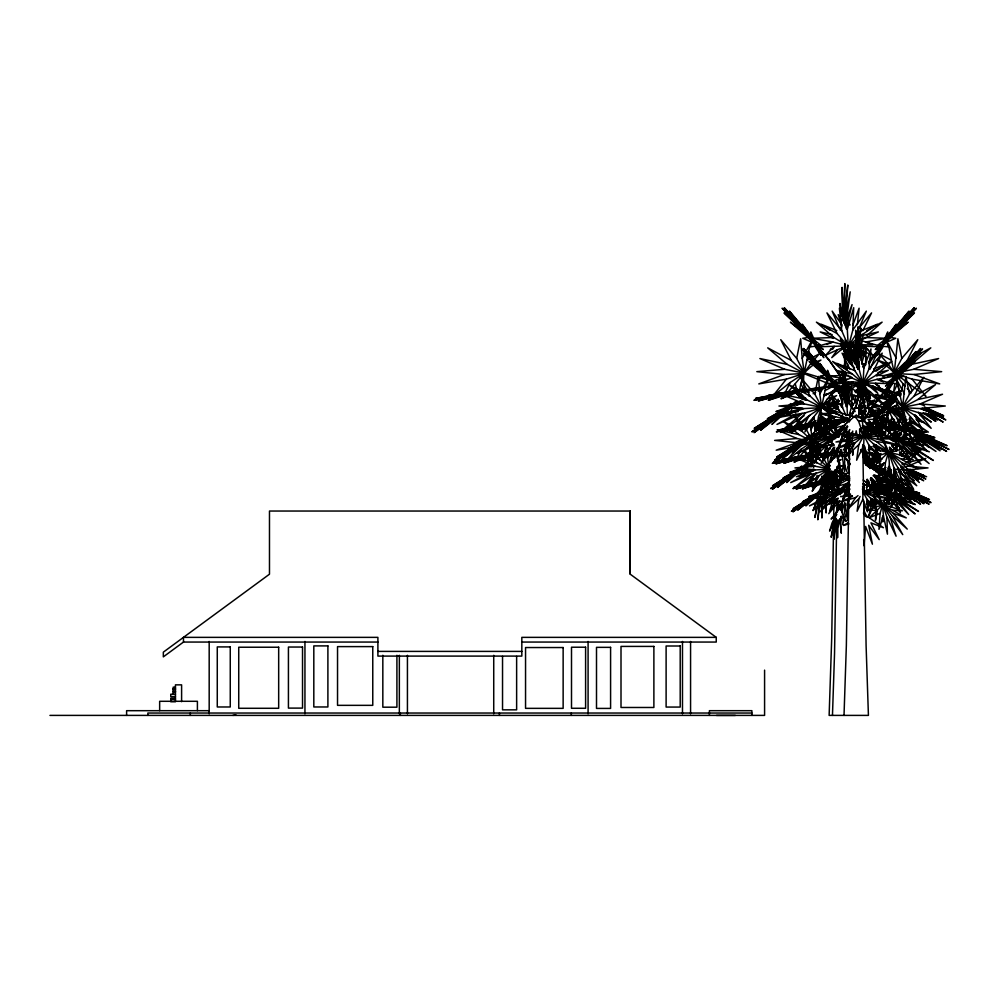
<?xml version="1.0" encoding="UTF-8"?>
<svg xmlns="http://www.w3.org/2000/svg" width="999" height="999" viewBox="0 0 999 999"><rect width="100%" height="100%" fill="white"/><g stroke="black" fill="none" stroke-linecap="round" stroke-linejoin="round"><path stroke-width="1.5" d="M630.207 574.2L630.244 511.038L269.48 511.038L269.48 574.2L163.337 652.16L163.337 656.855L183.479 642.057L377.897 642.057M863.685 503.921L864.172 514.198L883.453 527.709L870.953 522.852L879.207 539.61L868.693 525.249L872.414 544.18L865.596 526.436L864.035 545.766L863.673 539.997M845.703 368.506L844.542 346.715M858.616 398.576L857.891 383.154M844.455 323.713L844.829 283.579L843.256 313.761L843.818 323.064M844.729 402.809L844.992 371.428L844.467 380.507M857.866 369.093L858.141 326.76L856.73 353.921L857.542 367.532M833.953 502.647L831.717 637.949L829.133 715.396L868.418 715.396L866.096 645.691L863.698 500.674M834.177 488.648L834.34 479.32M835.052 435.776L835.152 429.545M835.201 426.436L835.314 420.217M835.514 407.779L835.564 404.67M835.901 384.453L835.976 379.782L846.041 379.782M836.712 521.441L834.54 653.433L832.467 715.396M836.912 509.015L837.037 501.261M837.224 490.384L837.474 474.862M837.524 471.753L837.599 467.095M849.787 436.738L846.353 645.691L844.018 715.396M850.124 416.458L850.174 413.349L853.196 413.349M858.815 417.719L859.078 408.279L863.486 382.879L873.138 371.703L882.204 353.134L868.893 369.131L863.049 382.779L863.873 368.019L871.003 348.938L868.893 369.131M844.879 367.307L844.08 347.602M858.116 400.611L857.517 382.605M819.892 437.375L820.004 434.253M835.514 470.791L835.414 473.601L836.151 469.43M840.234 519.068L840.134 521.953L841.146 516.246M868.805 444.992L869.542 460.926L863.71 445.367L864.035 435.801L868.805 444.992L881.068 458.778L873.263 443.643L864.485 435.764L862.187 420.654L862.824 416.658L855.406 417.195L858.466 420.916L862.187 420.654L858.466 420.841L863.636 435.826L858.79 444.692L845.466 457.105L854.832 443.069L863.636 435.826L846.278 432.392L853.758 435.689L863.636 435.826L836.463 448.489L854.832 443.069M866.845 499.075L867.432 511.813L862.774 499.375L863.036 491.72L866.845 499.075L876.647 510.102L870.416 497.989L863.398 491.683L862.649 486.513M867.619 404.732L869.142 394.23L870.104 403.896L867.532 407.355M865.958 465.184L867.12 458.466L867.881 466.196L871.528 467.894M828.908 380.232L804.245 372.702L791.383 360.527L767.707 347.852L787.187 364.373L804.033 373.127L784.739 369.293L756.83 371.653L784.465 374.5L803.845 373.514L803.496 382.367L804.944 392.32L800.836 383.416L803.845 373.514L834.664 386.238L836.275 382.617L833.328 381.668M809.128 442.045L812.224 441.895L811.95 448.976L812.924 455.606M816.183 462.612L816.483 455.007L818.768 443.806M848.85 419.118L850.449 415.896L821.628 406.968L810.052 396.016L788.735 384.603L806.268 399.475L821.428 407.355L804.07 403.896L778.945 406.019L803.82 408.579L821.253 407.704L820.953 415.671L822.252 424.625L818.543 416.62L821.253 407.704L849 419.155L850.449 415.896L854.919 416.858M828.758 470.517L829.607 482.779L826.635 476.373L828.808 469.243L814.859 469.942L794.967 467.894L815.059 466.196L828.945 468.968L816.82 462.662L802.784 450.761L819.842 459.89L829.095 468.656M852.609 359.141L848.663 345.716L852.834 329.995L853.708 307.704L847.314 329.433L848.226 345.816L841.745 330.657L826.947 312.887L837.025 333.504L847.739 345.929L849.587 356.568M849.2 415.459L851.423 407.08L852.122 389.248L847.002 406.618L847.502 415.359M865.471 365.447L866.133 348.476L861.613 363.836M875.936 510.514L875.486 520.367L877.309 511.076M844.979 325.399L847.801 285.027L844.342 313.374M845.179 402.809L846.478 383.204M858.054 369.118L858.665 356.83M866.657 490.871L867.244 479.195L871.827 489.76M844.205 401.411L844.317 383.529M887.487 335.939L896.328 324.225L881.518 345.716L894.879 329.433L916.395 308.216L881.518 345.816L880.469 344.792L875.199 349.538L881.518 345.716L887.487 335.939L887.724 331.93L881.518 345.716L868.368 362.025M896.54 373.876L896.752 370.279L891.17 382.692L871.49 407.604L866.046 417.719L866.145 416.108L871.603 407.467L871.553 408.279L891.158 382.879L920.816 353.134L903.133 369.131L891.17 382.779L885.476 386.126L890.221 381.855L891.17 382.692L920.678 348.476L901.96 368.544L891.17 382.692L904.495 363.336L891.17 382.692M907.766 489.248L919.729 493.219L898.401 486.925L897.327 483.241L900.336 486.014L901.735 484.465L904.195 487.512L913.024 488.661C899.637 491.121 888.848 480.332 876.61 476.873L875.549 477.06L898.126 486.95L923.863 503.708L910.164 493.356L898.276 486.938L931.043 502.647L911.9 492.332L898.401 486.925L900.336 486.014M919.967 432.704L934.902 437.674L908.241 429.807L908.366 427.947L906.905 425.199L910.663 428.671L912.412 426.735L915.496 430.544L926.523 431.98C909.789 435.052 896.303 421.566 881.006 417.245L869.38 414.61L872.327 414.273L881.155 417.32L879.682 417.482L907.904 429.845L940.071 450.786L922.951 437.849L908.091 429.832L949.05 449.463L925.111 436.563L908.241 429.807L910.663 428.671M868.493 501.273L867.969 508.641L871.116 499.113M871.016 499.7L882.517 504.957L880.107 513.399L878.97 529.32L883.428 515.834L882.517 504.957L877.122 494.468L878.558 494.53L883.029 504.957L892.357 515.821L907.254 529.095L893.381 513.399L883.029 504.957L886.837 502.634L890.259 498.951L888.498 503.858L883.029 504.957L906.28 517.894L893.381 513.399M873.526 445.517L888.386 452.347L885.376 462.912L883.965 482.804C897.502 459.84 882.679 437.112 868.019 419.368L873.75 419.368L889.035 452.347L900.686 465.934L919.317 482.517L901.985 462.899L889.035 452.347L893.793 449.438L898.076 444.842L895.866 450.974L889.035 452.347L918.093 468.519L901.985 462.899M851.872 405.07L852.06 402.397M864.684 433.291L865.097 427.684L862.761 427.535M863.486 490.609L863.885 485.227M811.151 466.683L811.775 458.266M858.853 353.783L860.826 328.059L857.716 353.571M859.864 413.311L860.464 405.532L859.39 414.273M885.376 435.464L887.462 414.086L890.621 429.782L886.588 437.412M904.844 367.744L911.325 364.373L930.806 347.852L907.117 360.527L894.255 372.702L887.999 363.923L877.559 360.077L887.012 366.246L894.255 372.702L897.876 338.761L901.822 358.379L894.255 372.702L882.766 376.099M895.953 451.236L896.515 444.218M917.994 399.475L942.544 394.23L920.191 403.896L902.834 407.355L917.994 399.475L935.526 384.603L914.21 396.016L902.634 406.968L897.002 399.063L887.611 395.604L896.115 401.161L902.634 406.968L905.893 376.423L909.452 394.081L902.634 406.968L873.813 415.896L863.386 418.144L866.583 424.587M820.454 448.951L820.816 444.717M825.936 497.34L826.136 512.962L824.4 497.002L822.339 507.092L821.915 518.031L821.603 507.717L822.664 498.314L819.38 508.691L817.819 519.792L818.668 508.566L821.228 498.076L817.232 507.355L814.859 517.445L816.832 506.605L820.341 496.303L816.233 502.934L813.124 510.601L817.981 497.452M853.171 449.625L852.709 455.232L852.022 442.744L852.734 431.068L849.187 438.998M853.408 446.815L853.758 442.607M828.446 359.141L838.785 374.163L828.446 359.141L816.982 345.716L782.105 308.216L803.621 329.433L816.982 345.816L823.313 349.538L818.044 344.792L816.982 345.716L789.422 311.126L807.604 332.292L816.982 345.716L810.788 331.93L811.026 335.939L816.982 345.716M836.038 436.588L821.003 417.37M854.769 411.825L843.406 394.767L821.128 369.131L801.697 348.938L821.066 368.019L833.091 382.779L838.785 386.126L834.04 381.855L833.091 382.692L808.278 351.548L824.65 370.604L833.091 382.692L827.509 370.279L827.721 373.876L833.091 382.692M849.812 463.886L840.109 451.373M802.809 466.758L804.595 466.883L790.509 475.374L772.377 489.198L804.719 466.858L806.168 463.836L802.809 466.758L801.635 466.009L798.775 468.981L789.884 472.365L795.004 471.291L804.595 466.883L815.946 459.752M810.651 435.689L812.674 435.826L798.601 443.069L776.61 457.105L812.674 435.826L814.435 432.392L810.651 435.689L809.34 434.84L806.131 438.174L796.128 441.983C814.859 438.149 828.77 423.014 847.09 417.794M820.329 491.62L821.94 491.733L809.252 499.375L792.944 511.813L822.052 491.72L823.351 488.986L820.329 491.62L819.267 490.946L816.707 493.618L808.703 496.665C823.563 493.668 834.59 481.63 849.088 477.472M857.392 324.675L859.103 308.216L852.784 325.187M855.194 401.623L855.818 395.641M856.131 392.644L856.443 389.66L855.394 392.482M867.219 435.452L868.606 422.227L863.935 434.715M871.565 428.683L870.653 434.49M871.915 425.749L872.264 422.814M844.63 393.781L845.928 383.191M845.579 326.698L850.211 291.858L845.491 315.284M845.616 404.445L848.538 382.392M858.353 369.33L859.277 361.813M859.864 357.255L862.999 334.203L859.04 353.783M861.588 414.985L862.199 410.452L861.35 414.66M812.125 461.65L812.562 458.566M858.79 444.692L856.618 460.214L863.71 445.367M860.127 496.466L858.828 498.826L857.105 511.251L862.774 499.375M820.017 418.494L818.581 428.409L817.944 425.649M824.625 481.655L824.025 485.814L821.802 476.148M835.339 451.498L834.527 457.105L832.617 448.826M840.034 504.557L839.422 508.766L837.137 498.826L829.62 511.251L833.191 499.375L820.092 511.813L829.844 499.075L839.56 491.72L834.103 498.276M894.804 383.791L893.556 392.32L897.676 383.416L896.39 379.17M820.054 432.704L821.752 421.029M825.861 484.74L824.812 500.462L829.432 480.469M836.5 456.543L837.574 449.163L830.806 462.437M840.683 510.501L841.857 502.41L837.312 510.764L833.853 519.842L839.56 500.811L828.733 513.686L838.173 498.114L827.459 501.635L845.853 489.685L846.59 490.384M841.695 474.425L840.159 484.14L839.722 462.412L830.906 481.793L832.991 472.315M830.331 419.568L829.595 424.125L830.918 419.83M833.491 478.271L832.829 482.38L834.19 477.959M846.415 440.934L844.442 453.259L848.014 441.645M848.938 495.829L847.352 505.681L849.799 497.714M803.696 330.657L784.053 312.887C798.201 327.148 814.347 339.797 823.788 357.642L816.995 345.929L807.916 337.512L802.734 338.274L811.388 342.02L810.551 346.853L816.995 345.929L828.408 359.603M821.128 369.131L803.446 353.134C816.183 365.971 830.706 377.347 839.21 393.419L833.091 382.879L824.924 375.299L820.266 375.986L828.046 379.358L827.297 383.703L833.091 382.879L843.368 395.179M833.641 450.037L834.04 447.727M846.877 368.331L847.639 363.973M849.45 353.521L850.761 345.929L873.001 355.344L864.347 346.303L861.325 346.228M821.29 437.013L821.777 434.24M841.982 406.68L842.756 402.36M841.92 473.039L843.78 462.662L847.027 472.052M807.392 466.458L809.04 457.43M799.05 392.994L798.538 395.729L797.726 392.794M799.562 390.259L800.836 383.416M808.778 455.444L812.224 441.895L823.064 446.228M818.543 416.62L816.483 427.697L813.548 417.132L821.253 407.704L805.544 412.774L780.731 417.045L803.82 408.579M826.635 476.373L824.987 485.239L822.639 476.785L828.808 469.243L816.233 473.289L796.39 476.71L814.859 469.942M804.245 372.702L810.339 343.381L802.209 358.279L804.245 372.702L811.5 366.246L820.941 360.077L810.501 363.923L804.245 372.702L796.678 358.379L780.743 339.697L791.383 360.527M813.848 435.539L815.983 425.262M821.628 406.968L827.11 380.582L819.779 393.981L821.628 406.968L828.146 401.161L836.65 395.604L827.259 399.063L821.628 406.968L814.809 394.081L800.474 377.272L810.052 396.016M887.761 420.704L886.637 414.785L887.886 408.404L867.257 391.608L858.765 387.175L865.146 387.774L870.441 391.908L867.257 391.608L870.329 391.82L888.611 408.466L902.996 417.495M878.72 473.626L879.47 469.805L864.172 457.255M896.915 450.836L895.778 444.842L896.902 439.098L887.849 431.019L873.238 421.328M889.46 504.433L888.423 498.951L889.322 494.355L882.08 487.887L872.027 480.994M881.031 464.36L879.607 471.615L879.844 453.621M796.678 358.379L800.636 338.761L802.209 358.279M809.864 436.151L806.505 429.782L807.08 426.923M814.809 394.081L818.368 376.423L819.779 393.981M828.421 467.357L823.651 458.341L826.21 445.629M845.554 395.304L847.876 383.766M855.281 435.227L856.205 430.794L856.992 435.277M830.169 409.852L827.184 423.401L830.132 416.383M813.198 438.386L812.549 441.233L802.272 431.506L783.316 421.353L798.9 434.577L806.992 438.786M807.454 466.558L809.427 458.154M819.442 491.346L823.238 479.545M812.237 455.407L814.734 445.204M846.116 328.634L852.06 304.62L846.503 319.18M861.026 360.552L864.659 345.691L860.214 357.342M872.227 410.826L887.886 408.404L891.87 417.157L889.16 428.109L888.323 423.663M899.787 449.787L900.486 446.978L896.902 439.098L882.117 434.278M890.571 507.23L892.182 500.661L889.322 494.355L875.336 489.71M821.852 421.928L820.766 426.086L816.195 431.081M845.903 406.543L850.811 386.775L846.353 398.414M858.765 369.405L859.527 366.471M864.085 421.853L864.809 419.118L863.124 415.896L865.783 411.176M831.343 405.557L833.303 398.401M846.141 436.051L847.339 431.705M902.634 406.968L900.087 395.741L900.786 392.794M901.597 389.86L903.233 384.003L898.476 378.171M920.191 403.896L945.304 406.019L920.441 408.579L902.996 407.704L910.701 417.132L907.766 427.697L902.996 407.704L875.261 419.155L873.813 415.896L875.411 419.118M899.587 479.607L898.014 485.239L894.205 469.243L908.153 469.942L928.046 467.894L907.954 466.196L901.011 467.582M875.087 434.852L876.335 430.457M877.172 427.522L878.009 424.587M869.23 490.959L870.753 485.601M842.607 370.554L841.795 373.401L843.356 373.701M843.843 366.271L845.479 360.564M863.873 368.019L858.129 348.476L858.915 368.544L862.661 382.692L855.406 407.604L859.078 408.279L855.419 407.467L851.523 416.108L855.631 417.02M846.328 357.642L849.837 345.716M846.84 439.523L849.762 429.582L838.074 447.54L842.344 436.763L847.789 426.585L835.201 432.667L856.293 414.947L875.723 429.832L862.449 425.424L865.109 434.765M806.643 453.783L804.957 459.415L806.068 456.668M822.452 431.406L825.898 419.88L827.297 431.63M837.624 461.101L841.108 449.425L844.642 471.615L844.742 447.952L849.787 459.315M841.895 511.963L844.692 502.622L847.514 520.367L847.602 501.436L849.4 505.619M807.442 423.613L804.957 431.868L808.179 426.561M817.107 475.374L813.124 488.573L816.92 482.292M822.714 458.728L826.735 445.367L810.351 460.926L822.564 444.992L834.689 435.801L830.718 440.584M813.236 455.581L816.882 444.043L815.646 458.666M903.745 415.859L888.611 408.466L895.941 408.316L897.164 404.657M897.552 439.16L911.238 444.118L924 445.317L897.552 439.16L912.412 446.416L933.366 460.452L897.552 439.16L904.145 439.023L905.256 435.726L897.552 439.16L881.093 424.175L878.333 423.988L881.205 424.263L876.435 420.529L873.563 420.267M889.847 494.405L900.786 498.376L911.001 499.338L889.847 494.405L901.735 500.212L918.493 511.438L889.847 494.405L895.116 494.293L896.003 491.658L889.847 494.405L877.809 483.341M806.106 441.508L812.974 435.764L826.086 429.957L812.974 435.764L810.639 438.961L808.79 444.368L806.106 441.508L792.532 453.496C804.994 438.436 822.826 429.358 839.959 420.654L838.661 420.916L846.103 417.719M809.889 464.722L804.857 466.833L802.784 469.667L801.148 474.475L798.763 471.94L786.688 482.592L794.992 473.838L810.064 463.636M809.59 454.42L810.564 451.548M812.999 444.393L813.985 441.533L811.787 445.092M844.592 486.301L839.26 491.683L832.529 487.05L822.177 491.683L818.843 498.563L816.695 496.291L805.831 505.881C815.796 493.831 830.069 486.563 843.768 479.595L842.731 479.82L849.687 476.835M849.3 505.194L842.544 524.575L845.728 503.434L843.044 506.743M844.729 427.897L836.488 455.02L826.897 465.472L824.113 469.942L830.157 465.534L825.299 474.875L822.264 485.014L825.773 476.386L830.381 468.918L826.435 480.519L824.212 492.707L826.885 481.356L831.38 470.904L828.496 482.717L827.547 495.342L829.307 482.854L832.991 471.178L831.805 481.755L832.155 493.369L832.629 481.043L834.952 469.705L836.9 487.662L836.113 476.873L836.95 466.695L843.056 472.777L840.097 467.544L836.762 455.057L840.808 441.321L847.202 425.686M870.092 359.603L881.518 345.929L890.596 337.512L895.766 338.274L887.124 342.02L887.961 346.853L883.453 346.303L877.609 355.344L881.518 345.929L914.46 312.887L894.817 330.657M899.337 375.299L903.995 375.986L896.215 379.358L896.965 383.703L892.906 383.216L887.649 391.346L891.158 382.879L915.109 361.463L901.772 371.703M814.585 428.821L815.634 425.949M852.746 399.55L854.332 395.317M833.578 439.622L835.014 435.826L843.081 428.796M838.748 494.58L839.809 491.733L846.141 486.226M829.719 465.284L827.559 470.954L830.444 458.766L834.702 447.165L821.166 463.261L826.46 453.121L832.966 443.793L819.567 448.201L842.569 433.266L847.227 438.012M820.029 492.345L823.838 484.04M828.646 402.847L830.194 398.838M848.526 485.551C843.456 496.865 837.412 510.189 846.253 521.303L841.358 516.433L840.696 524.575L841.32 533.204L839.772 518.843L837.911 527.922L837.524 537.774L837.237 528.483L838.198 520.029L835.239 529.358L833.84 539.36L834.602 529.258L836.912 519.805L833.303 528.159L831.168 537.25L832.941 527.484L836.113 518.219L829.607 531.081L832.042 522.976L835.926 515.509L831.093 519.03L840.996 507.092L843.855 496.103L849.749 479.87M846.415 423.576L848.101 419.268M897.676 394.992L898.476 392.957L899.512 395.529M905.344 427.947L906.43 425.199L907.816 428.671L912.574 426.735L912.587 429.27M869.967 402.884L870.991 401.923L877.122 405.806M880.768 434.14L881.692 433.266L904.694 448.201L891.295 443.793L896.178 450.786M903.645 412.949L897.452 404.707L888.473 409.915L894.093 398.114L872.239 386.888M885.926 467.544L879.932 471.004L883.953 462.749M897.427 440.459L902.484 429.845L885.539 428.646L897.239 431.63L902.484 429.845L926.997 450.786L914.834 437.849L935.963 451.398L915.234 436.213M889.747 495.442L893.793 486.95L875.299 477.622M831.305 413.586L832.479 410.776M857.404 332.292L877.347 324.225L860.314 335.939L848.663 345.716L859.565 344.792L868.256 349.538L858.029 346.815L848.663 345.716L857.404 332.292L866.345 311.126L852.834 329.995M870.042 369.243L877.509 351.548L868.818 363.686M857.467 403.271L851.972 413.686M869.13 435.402L873.813 424.325L866.732 434.203M810.089 455.344L813.423 447.614M875.748 456.668L877.372 452.934M878.446 450.437L879.52 447.952M872.402 508.416L875.411 501.436L875.761 507.492M819.068 379.608L820.054 377.372M834.964 413.186L835.851 411.176M837.387 450.961L836.887 452.072L837.699 450.137M834.29 471.428L839.772 473.626L840.484 472.015L846.328 473.913M838.71 380.107L841.807 373.264L844.505 373.863M871.752 426.223L872.789 423.963M840.159 330.045L841.857 326.336L838.198 314.635L841.895 320.804M853.433 369.705L854.457 367.47M841.433 406.793L842.644 404.145L839.709 394.78L842.681 399.725M905.706 416.62L902.01 424.625L903.308 415.671L902.996 407.704L918.718 412.774L943.531 417.045L920.441 408.579M896.365 476.373L893.406 482.779L894.205 469.243L896.84 472.477M875.112 457.992L871.253 465.909L876.373 444.942L873.975 446.078M871.802 509.652L868.805 515.796L872.901 499.038L870.504 500.162M862.824 330.756L871.565 312.887L858.74 328.296M859.689 407.13L863.723 398.888M873.613 433.691L875.586 429.632M838.91 508.716L842.307 501.81M833.753 408.204L838.211 399.175L838.273 403.546M783.603 395.766L782.279 398.426L786.288 393.981M784.914 393.107L790.184 382.492L803.845 373.514L788.286 391.77M821.253 407.704L808.965 415.784L801.86 430.119L813.548 417.132M799.138 457.205L812.224 441.895L801.31 449.075L794.979 461.813L797.065 459.503M834.502 386.201L836.275 382.617M828.808 469.243L818.98 475.699L813.286 487.175L822.639 476.785M907.117 360.527L917.769 339.697L901.822 358.379M914.21 396.016L923.788 377.272L909.452 394.081M903.171 459.89L908.041 450.349M816.183 483.553L812.15 491.271L817.944 483.603M849.937 485.414L845.941 493.019L849.425 488.711M835.526 515.159L834.165 517.732L836.825 514.448M824.475 403.983L828.471 403.409L831.305 398.264M849.312 485.701L842.257 501.111L849.949 489.073M887.124 342.02L881.518 345.929L874.712 357.642L880.181 349.687M896.215 379.358L891.158 382.879L885.052 393.419L889.959 386.263M876.46 417.607L870.916 425.936M849.15 422.077L850.449 419.667L847.514 419.168M815.646 431.181L821.265 420.866M811.737 435.464L810.926 429.695L813.086 425.724M814.535 423.077L815.983 420.429M828.895 467.17L827.634 458.266L833.491 447.54L831.143 459.665L834.914 457.704M837.487 437.3L844.455 426.598M841.62 493.206L847.164 484.665M809.777 423.901L813.798 417.27M823.051 458.928L824.612 456.331M826.972 452.447L831.668 444.692M877.559 414.435L879.145 411.825L879.332 408.628L874.375 419.655L873.526 418.918M816.008 495.229L825.773 483.941M894.467 419.755L890.609 425.799L899.013 428.771M889.035 452.347L899.35 454.757L903.508 448.226L895.866 450.974M877.721 482.804L881.642 483.716L884.602 479.07M883.029 504.957L891.283 506.893L894.605 501.66L888.498 503.858M872.027 426.148L873.588 423.738M907.904 429.845L903.071 435.664L909.977 433.816L911.6 440.459L914.797 435.776L907.904 429.845L893.618 426.673L902.634 429.558L907.904 429.845L909.977 433.816M898.126 486.95L894.255 491.608L899.787 490.134L901.086 495.442L903.633 491.695L898.126 486.95L886.687 484.415L893.905 486.725L898.126 486.95L899.787 490.134M833.141 424.812L830.731 428.409L834.153 425.224M858.016 495.604L855.668 497.539L848.176 508.766L858.828 498.826M886.225 402.46L881.88 408.916L896.428 391.983L877.859 415.084M868.93 429.195L872.427 424.1M809.615 423.988L814.435 417.07M877.709 414.885L881.043 410.102M814.822 431.256L824.6 426.173L812.549 441.233L811.213 438.686M869.879 468.543L876.485 458.891L869.829 468.019M830.306 405.107L833.778 400.249M851.423 407.08L859.527 395.754M833.903 337.512L812.199 338.274L832.904 342.02L847.739 345.929L837.499 349.687L831.767 357.642L839.784 350.861L847.739 345.929L833.903 337.512L816.395 322.14L837.025 333.504M860.763 382.879L851.548 386.263L846.39 393.419L853.608 387.312L860.763 382.879L865.184 408.279L865.434 417.719L872.739 416.108L868.83 407.467L865.184 408.279L868.843 407.604L861.6 382.692L864.41 382.455M836.101 427.072L834.565 429.195L836.712 427.385L845.241 425.424M837.624 424.95L839.16 422.827L847.352 419.817L845.441 417.607M807.092 389.847L802.771 390.597L801.76 391.995L809.452 391.995M814.31 425.075L820.291 423.077L836.45 421.653C824.2 422.839 811.051 422.827 800.686 430.432L814.31 425.075L819.455 427.435L819.38 424.338L820.291 423.077L848.988 419.33L833.341 420.604L777.746 430.157L803.471 425.075L819.867 423.077L818.955 422.527L819.617 421.653L816.445 422.814L819.867 423.077L798.875 425.599L819.867 423.077M824.625 483.766L827.359 485.027L828.034 481.543L849.55 478.671M881.792 408.316L885.339 403.633M890.846 439.772L895.404 433.753L891.495 439.56L897.539 432.53M881.518 345.716L909.078 311.126L890.896 332.292M810.189 455.069L810.776 454.295L792.332 457.792L809.54 455.694L803.396 455.969M798.963 423.214L791.732 432.654L809.927 415.359M815.783 473.226L813.386 475.037L802.534 489.198L813.735 478.558M803.845 373.514L786.375 379.145L772.552 396.403L790.184 382.492M805.544 412.774L793.094 428.296L808.965 415.784M816.233 473.289L806.28 485.714L818.98 475.699M878.258 414.96L894.392 396.191M901.96 368.544L915.971 351.548L899.612 370.604M897.102 433.379L893.368 437.912L897.364 433.628M899.912 429.982L904.582 424.325L899.55 430.182M859.502 401.685L862.462 398.126M869.817 434.89L877.572 425.586M869.804 425.287L871.628 423.101M890.621 429.782L903.371 414.835L894.854 431.506L888.685 437.337M901.273 456.106L907.005 449.375M865.196 430.394L867.032 428.246M869.792 425.025L871.628 422.877M879.232 455.669L881.068 453.521M810.501 363.923L819.305 353.871L807.08 360.227M827.259 399.063L835.176 390.022L824.163 395.741M837.224 458.191L839.947 455.094M878.233 415.322L902.272 389.66L885.064 406.618M894.879 329.433L914.31 307.704L893.506 329.995M896.465 393.881L899.575 390.397L896.44 393.706M897.352 434.14L894.355 437.5L897.676 434.228M902.347 428.559L907.354 422.977M908.316 441.521L911.313 438.174L904.145 439.023M898.463 496.291L900.848 493.618L895.116 494.293M883.965 407.08L894.367 395.929M884.427 419.892L887.287 416.82M900.361 430.419L907.354 422.927M877.646 477.972L879.557 475.924M812.924 423.588L814.884 421.516M818.98 482.505L823.139 478.071M885.376 462.912L871.965 468.206L888.386 452.347L875.886 449.812M866.358 487.462L868.206 485.502M880.107 513.399L869.367 517.644L882.517 504.957L867.831 501.673L876.086 506.905L882.517 504.957M789.697 408.191L782.292 413.449L771.915 424.4L790.271 408.341M878.558 415.409L896.49 397.515M847.739 345.929L834.165 346.303L825.499 355.344L837.499 349.687M853.134 383.092L848.551 383.216L840.758 391.346L851.548 386.263M820.366 413.648L836.288 413.087L847.352 419.817L836.488 420.129L829.557 427.347L839.16 422.827M847.527 452.909L844.405 456.156L848.101 454.408M790.309 406.593L782.317 410.264L775.911 411.6L787.025 407.38L790.596 403.658L794.305 404.757L800.748 400.699M903.133 369.131L922.564 348.938L903.196 368.019M899.487 433.004L894.305 438.386L899.749 433.466M903.633 428.696L909.852 422.227L903.208 428.771M877.959 437.038L879.832 435.102M802.072 443.943L834.327 435.764L827.284 434.215L825.911 429.957L829.732 433.391L834.327 435.764L818.918 441.508L797.065 453.496L819.804 443.643L834.327 435.764L842.307 427.684M826.473 404.22L832.666 398.002M842.819 434.14L847.065 429.87M869.167 407.992L872.065 408.579L874.662 406.019L870.104 403.896M898.601 395.454L900.723 393.381L898.476 395.417M894.305 439.373L900.836 433.017M906.28 427.709L908.453 425.586L905.194 428.546M875.923 420.129L874.362 419.817L876.448 417.894M885.002 407.604L896.228 397.452M839.46 385.239L830.693 392.782M866.932 335.464L882.117 322.14L866.645 330.669M890.596 337.512L908.116 322.14L893.293 333.504M821.078 417.27L822.739 419.655L825.374 418.943L820.916 415.347L822.739 419.655L827.809 422.714L823.588 418.918M875.948 375.299L895.479 375.986L876.847 379.358L863.486 382.879L872.714 386.263L877.871 393.419L870.653 387.312L863.486 382.879L875.948 375.299L891.707 361.463L873.138 371.703M863.173 411.039L865.509 408.991M870.179 404.882L874.849 400.786L869.767 403.584M881.63 413.087L895.653 400.786L883.79 409.89M882.879 434.265L885.164 432.242L882.467 433.741M895.853 439.285L901.597 434.265M792.057 404.607L796.253 400.936L794.305 404.757L787.025 407.38M865.284 449.288L863.273 451.036L865.646 449.95M862.636 366.958L865.733 364.323L861.662 363.723M833.054 457.867L837.262 454.295M891.47 438.074L900.436 432.692M906.006 427.972L913.798 421.353L898.913 429.333M789.597 407.879L778.658 414.947L760.551 430.257L782.292 413.449M796.815 444.692L774.487 460.214L812.811 435.801L798.601 444.992L782.304 458.778L801.872 443.643M792.082 475.037L777.597 487.287L794.992 473.838M810.676 499.075L797.639 510.102L813.298 497.989M819.804 443.643L801.872 458.778L822.564 444.992M827.647 497.989L809.452 505.881L826.935 496.291L839.26 491.683L830.194 492.182L827.484 488.424L839.26 491.683L827.647 497.989L813.298 510.102L829.844 499.075M798.763 471.94L804.857 466.833L812.674 464.11M816.695 496.291L822.177 491.683L831.38 488.424L823.576 492.182L822.177 491.683M883.803 340.334L878.233 344.83L880.469 344.792M893.231 377.847L888.211 381.88L890.221 381.855M873.076 475.711L894.217 486.925L896.952 483.241L898.051 486.014L901.86 484.465M801.31 449.075L787.2 460.202L798.263 446.391L776.198 450.199L796.727 442.669L799.824 442.52M895.591 438.611L901.51 434.066M789.372 407.767L776.685 415.359L754.033 432.654L778.658 414.947M796.815 445.367L776.435 460.926L798.601 444.992M825.411 395.442L827.796 393.631M849.5 481.118L839.959 489.21L850.037 484.353M864.535 401.398L862.412 402.972L865.171 402.347M876.348 441.508L896.078 444.368L864.485 435.764L873.975 434.215L879.694 429.957L864.485 435.764L876.348 441.508L891.17 453.496L873.263 443.643M872.876 496.291L888.673 498.563L863.398 491.683L870.978 490.447L875.561 487.05L863.398 491.683L872.876 496.291L884.739 505.881L870.416 497.989M829.37 395.841L839.909 388.112L836.45 387.899L839.822 388.199L848.226 384.066L844.43 383.728M838.673 455.332L846.39 450.986M810.726 477.884L812.949 476.298M874.362 419.817L878.858 416.695L879.52 420.554L877.122 420.267M790.234 407.03L776.685 414.61L751.872 431.868L776.685 415.359M798.775 468.981L804.595 466.883L790.509 474.762L770.654 488.573L790.509 475.374M816.707 493.618L821.94 491.733L809.252 498.826L791.395 511.251L809.252 499.375M875.911 371.241L879.744 368.606M882.304 366.858L887.412 363.336L873.613 368.931M859.889 410.127L866.083 405.869M804.008 415.809L782.304 430.257L802.222 413.449L776.96 424.4L795.841 414.036M813.386 475.037L795.004 487.287L810.938 473.838L790.721 482.592L804.969 474.787M875.399 416.458L881.118 412.699M837.724 461.788L841.121 459.565L837.362 460.951M895.878 405.469L888.611 408.466L903.808 413.973M789.085 407.442L778.671 412.812L754.22 428.409L776.685 414.61M804.595 466.883L792.095 473.326L772.539 485.814L790.509 474.762M821.94 491.733L810.689 497.539L793.081 508.766L809.252 498.826M887.886 408.404L882.254 411.95L873.65 411.888M893.094 441.496L896.902 439.098L888.523 437.55L882.017 434.515M876.086 471.928L879.47 469.805L882.017 475.399M886.275 496.278L889.322 494.355L882.616 493.119L878.983 491.421M855.431 391.521L861.563 387.724M843.531 422.19L846.078 420.616M867.844 423.813L870.366 422.252M866.245 482.017L868.606 480.569M802.397 402.035L794.63 404.695L800.736 400.949M805.619 397.952L803.171 399.45L796.403 393.381L802.746 399.575M812.674 462.038L815.271 460.439M880.469 422.315L883.104 420.691M860.826 339.81L863.348 338.274M897.452 404.707L894.093 398.114L888.261 400.099L880.681 404.583L892.282 402.522M897.239 431.63L890.421 435.664L900.861 433.816M849.512 472.09L839.547 477.959L848.163 475.524M876.123 465.309L873.7 466.745L882.991 465.097M837.761 498.876L828.483 504.345L840.259 501.123M907.404 494.093L920.566 504.195L903.67 493.356L913.398 503.708L893.793 486.95L884.14 491.608L892.494 490.134M848.326 522.577L843.431 525.449L848.95 523.888M900.124 438.898L905.506 435.776L910.763 442.769M892.332 493.943L896.203 491.695L903.221 501.023L900.136 492.844M782.317 410.264L767.319 418.843L778.671 412.812M801.885 440.784L788.386 448.489L798.601 443.069M795.004 471.291L783.016 478.146L792.095 473.326M813.311 495.704L802.509 501.873L810.689 497.539M796.465 391.158L778.97 393.394L792.794 391.108L795.241 389.735M811.313 423.539L813.523 422.302M815.946 482.742L810.901 483.553L822.614 480.919M870.828 402.397L874.849 400.162L869.317 401.411M864.485 435.764L876.735 436.388L885.164 431.68L873.975 434.215M863.398 491.683L873.188 492.182L879.932 488.424L870.978 490.447M797.352 391.87L790.571 393.456L780.981 398.763L796.116 392.819L801.835 395.442M809.977 455.881L801.61 457.842L793.943 462.087L811.375 455.556L817.007 454.582M824.45 482.742L828.034 481.543L840.958 480.407C831.168 481.343 820.641 481.343 812.349 487.425L823.251 483.141M841.757 381.518L825.274 390.497M860.888 408.491L864.697 406.381M849.038 418.406L827.896 429.832L836.725 427.397M834.952 452.485L837.487 451.086M877.06 436.713L879.769 435.227M849.587 478.596L834.115 486.95L847.989 483.416M807.554 473.364L814.26 470.404M833.965 347.502L830.244 349.538L833.166 348.763M854.794 370.604L836.837 363.336L852.172 373.876L862.661 382.692L852.846 381.855L845.017 386.126L854.232 383.666L862.661 382.692L854.794 370.604L846.752 351.548L858.915 368.544M833.353 422.714L835.676 421.441M908.416 457.08L920.229 450.761L906.193 462.662L925.836 458.466L907.954 466.196M819.292 390.209L823.838 388.024M900.961 369.767L894.48 373.127L898.925 372.24M817.269 459.065L825.186 454.932M826.498 456.968L831.23 454.508M902.147 464.76L904.844 463.361M813.111 393.756L815.671 392.457M818.231 391.158L823.338 388.549M822.04 456.868L837.724 449.85M809.065 465.459L811.55 464.198L813.76 467.382M814.035 462.937L816.52 461.675L813.873 462.899M825.961 490.447L832.679 487.05L833.628 490.447M848.663 345.716L878.346 331.93L860.314 335.939M876.66 375.949L888.311 370.279L877.984 372.565M860.776 413.998L866.308 411.313M796.578 405.382L803.346 402.122M812.974 435.764L814.722 436.388L824.462 431.68L817.706 434.215M807.654 466.795L812.612 464.398M852.497 496.316L840.971 501.873L855.668 497.539M901.897 371.653L913.76 369.293L938.598 358.541L911.325 364.373M904.432 436.663L907.267 435.439M917.207 431.143L920.042 429.907L914.222 431.156M824.562 387.612L835.713 383.454L824.625 387.899M827.834 453.558L834.14 450.874M827.809 402.122L830.619 405.032M868.094 384.428L863.835 386.238L863.223 384.852M874.812 477.21L891.458 470.342M794.63 404.695L800.911 402.06M859.078 407.305L864.385 405.144M875.986 436.076L878.858 434.915M879.445 379.608L884.977 377.397M887.749 376.286L894.667 373.514L897.651 373.663M864.098 427.897L866.795 426.86M888.386 452.347L869.405 458.978L882.142 458.978M876.086 506.905L867.332 510.264L877.522 510.252M826.935 344.33L832.179 342.332M862.661 382.692L851.485 377.847L840.858 381.88L852.846 381.855M829.657 418.943L835.052 416.883M847.327 447.502L850.161 446.428M817.557 434.215L820.341 433.191M823.126 432.155L825.911 431.131L812.549 441.233L812.15 438.349M784.465 374.5L758.803 383.903L786.375 379.145M817.257 387.862L782.467 393.456L753.92 400.337L783.154 393.806L802.547 390.597L786.001 393.806L768.318 400.299L790.571 393.456M802.022 425.649L776.335 431.843L820.092 423.077L805.206 425.961L789.285 431.805L809.315 425.649M809.727 455.844L797.964 458.129L783.815 463.311L801.61 457.842M849.387 478.571L813.423 483.603L792.869 488.548L827.871 481.543L815.958 483.853L803.233 488.523L819.255 483.603M806.131 438.174L812.674 435.826M890.983 420.067L893.818 419.056M878.546 480.357L883.978 478.396M823.338 404.695L828.945 404.607L839.435 400.936L828.471 403.409M845.204 435.214L847.901 434.278M800.112 391.483L816.395 389.435M878.146 473.439L885.376 471.178M801.048 445.492L812.224 441.895M888.223 470.342L891.071 469.493M783.154 393.806L758.353 400.924L786.001 393.806M802.634 425.961L780.319 432.367L805.206 425.961M809.789 455.794L795.679 458.129L775.848 463.811L797.964 458.129M813.91 483.853L796.066 488.973L815.958 483.853M864.472 456.468L872.939 462.712L880.044 469.855L883.815 468.768M832.904 342.02L815.559 346.853L834.165 346.303M821.715 405.507L828.196 407.38L841.495 403.658L828.945 404.607M847.352 419.817L835.476 416.695L821.603 420.554L836.488 420.129M837.037 467.495L842.357 466.009L838.049 466.333M813.96 469.043L793.843 474.475L810.152 471.94M839.26 491.683L812.262 498.563L826.935 496.291M869.267 447.614L871.94 446.915M799.325 456.668L783.616 459.465L809.54 455.731L795.129 457.842L772.302 463.349L795.679 458.129M863.636 435.826L835.963 441.983L852.472 440.784M907.117 431.493L903.009 429.807L907.816 428.671M850.611 494.293L840.571 496.665L852.309 495.804M898.151 488.548L894.217 486.925L898.051 486.014M800.062 391.233L808.391 390.372M879.12 416.546L886.637 414.785M891.72 445.804L895.778 444.842M882.854 500.262L888.423 498.951M823.725 394.78L829.133 393.519M843.431 434.602L847.651 433.653M866.195 463.848L869.043 463.199M858.853 411.501L866.058 409.902M898.213 434.577L901.123 433.953M835.426 450.324L837.15 449.962M882.192 422.515L885.214 421.903M895.966 439.348L900.174 438.511M799.375 390.884L802.297 390.597L798.488 390.309L802.022 389.023L801.285 389.985L802.297 390.597L784.078 392.819L755.494 398.464L782.467 393.456M796.428 457.33L773.551 461.85L795.129 457.842M817.194 482.542L827.696 481.543L824.962 481.331L827.497 480.407L826.972 481.106L827.696 481.543L793.993 487.2L813.423 483.603M818.793 420.417L822.751 419.817L831.88 430.756M862.899 395.179L865.159 394.767M810.988 455.556L816.982 454.458M819.967 453.908L824.063 453.346L819.829 454.083M873.688 414.51L878.208 413.698L872.414 413.486M876.26 446.029L873.276 446.565L876.061 447.34M787.712 391.995L768.081 395.492L784.078 392.819M806.742 424.338L789.073 427.485L803.471 425.075M815.783 482.792L803.059 485.064L814.585 483.141M232.854 715.396L235.926 714.847M878.908 388.361L885.614 390.472L893.73 394.617M894.043 423.114L894.854 422.964M887.037 481.568L887.686 481.456M809.977 389.348L817.194 388.087M808.491 395.841L809.277 395.716M825.436 427.797L826.148 427.684M795.541 406.993L788.236 408.141L802.484 408.241L780.856 414.248L798.326 411.526M810.077 438.424L834.327 435.764M806.755 468.494L799.749 469.592L811.138 469.667M823.176 493.294L830.194 492.182M802.097 444.118L818.918 441.508M839.222 435.214L835.014 435.826L835.626 438.723M843.855 491.158L839.809 491.733L840.434 494.642M895.941 408.316L899.912 407.842M811.163 390.147L816.62 389.51M812.037 456.668L817.956 456.668L811.375 455.556L824.275 454.47M875.549 477.06L876.722 476.935M863.698 383.466L868.156 384.228M880.606 390.634L882.092 390.472L894.679 398.077M901.135 429.095L877.796 417.482L879.982 417.245L901.76 429.046M890.346 423.114L891.682 422.964M865.271 451.835L874.837 455.457L869.63 452.922M875.112 476.948L875.786 476.873M884.078 481.568L885.151 481.456M810.888 390.646L815.196 390.197M820.291 423.077L823.713 423.539L835.364 422.302L826.623 422.814M814.422 455.969L824.774 454.87L816.995 455.332M828.034 481.543L840.097 480.919L833.091 481.331M900.623 373.813L914.048 374.5L941.67 371.653L913.76 369.293M912.187 441.458L922.502 440.397L912.075 439.523M819.005 454.945L824.387 454.42M818.78 387.712L823.326 387.3M826.36 387.025L834.652 386.438L818.631 387.837M829.033 452.809L833.591 452.397M828.333 452.972L841.32 452.26M805.369 440.184L796.952 438.511L774.625 440.397L796.727 442.669M890.796 439.597L896.902 439.098M874.05 470.242L879.47 469.805L866.732 465.659M884.752 494.73L889.322 494.355M811.375 455.556L817.669 455.069M877.796 417.482L880.119 417.32L873.064 414.273L868.431 414.61L875.124 416.658M920.916 432.392L926.797 431.98L914.01 430.681M907.754 489.048L913.236 488.661L903.296 487.649M811.188 390.234L819.517 389.735M792.794 391.108L802.297 390.597M820.853 481.905L827.696 481.543M861.038 427.797L863.323 427.684M802.921 442.357L806.031 442.207M830.281 375.924L848.313 375.299M848.551 383.216L831.805 383.703L847.414 379.358L830.206 376.236M843.193 449.862L846.178 449.787M883.815 472.215L880.044 469.855L885.901 469.73M839.435 435.751L835.014 435.826L839.098 437M844.055 491.67L839.809 491.733L842.432 492.495M799.013 408.141L792.045 408.241L789.997 414.248L787.012 411.076M833.341 420.604L834.565 420.591M810.639 438.961L816.92 438.873L814.722 436.388M802.784 469.667L808.366 469.592M838.473 479.57L839.46 479.557M820.316 494.243L825.336 494.18L823.576 492.182M877.572 438.961L893.643 438.873L876.735 436.388M873.863 494.243L886.712 494.18L873.188 492.182M847.227 448.576L849.974 448.576M834.502 386.463L832.429 386.463L844.492 386.476M859.24 413.349L862.262 413.349L862.362 419.58M846.99 419.355L848.863 419.355M819.38 424.338L827.696 424.338L823.713 423.539M867.244 430.482L871.49 430.482M835.102 452.247L836.762 452.247M827.309 482.542L833.953 482.542L830.781 481.905M871.278 484.665L873.576 484.665L877.934 493.294M521.828 642.057L716.246 642.057L716.246 637.362L521.828 637.362L521.828 656.093L377.897 656.093L377.897 637.362L183.479 637.362L183.479 642.057M377.897 651.398L521.828 651.398M175.449 687.175L173.189 687.175L173.189 688.723L175.449 688.723M175.449 688.948L173.102 688.948L173.102 691.733L175.449 691.733M173.102 689.385L175.449 689.385M173.102 691.296L175.449 691.296M175.449 691.92L173.102 691.92L173.102 694.268M175.449 694.268L170.754 694.205L170.754 696.565L175.449 696.565M175.449 698.189L170.754 698.189L170.754 701.723L175.449 701.723L175.449 684.852L181.606 684.852L181.606 701.648M170.754 699.375L175.449 699.375M208.841 710.689L126.611 710.689L126.611 715.396M751.872 713.036L147.852 713.036L147.852 715.396M49.95 715.396L764.585 715.396L764.585 670.129M716.483 715.421L735.351 715.421M859.565 344.792L872.889 344.83L861.076 340.334M810.064 438.886L820.042 438.961M819.043 494.18L827.834 494.243M818.044 344.792L820.279 344.83L814.697 340.334M834.04 381.855L836.051 381.88L831.031 377.847M863.486 382.879L892.457 383.703L876.847 379.358M868.181 449.538L872.364 449.65L878.608 456.156L869.967 452.085L874.1 457.817L868.331 452.934M864.347 346.303L881.405 346.803M864.597 337.512L886.313 338.274L865.609 342.02L881.505 346.441M862.287 413.136L865.184 413.236M886.026 397.802L894.093 398.114L875.336 394.593L886.026 397.802L875.261 396.79L888.261 400.099M879.769 463.149L869.367 460.502L880.556 461.426M889.597 488.374L880.231 486.001L893.793 486.95L896.203 491.695M881.655 439.235L883.453 439.31M871.24 484.552L873.576 484.665L870.803 478.571M859.427 405.082L863.973 405.307M840.022 453.496L841.083 453.558M901.51 458.966L913.211 459.665L899.35 454.757M881.106 486.151L883.566 487.45L888.024 487.724M893.006 510.252L902.372 510.814L891.283 506.893M877.834 399.425L879.732 399.55M887.849 431.019L889.56 431.131M871.428 462.612L872.939 462.712M874.462 482.267L875.836 482.355M882.08 487.887L883.441 487.987M853.758 435.689L841.782 434.84L852.097 438.174M849.337 491.233L845.229 490.946L849.35 492.282M903.009 429.807L905.756 430.02M894.217 486.925L898.813 487.275M903.146 438.761L906.118 439.011M821.203 406.593L825.336 410.264L834.352 411.064M833.94 471.69L841.458 472.365L837.274 470.916M870.653 479.283L872.951 479.508L874.849 480.994M908.241 429.807L915.496 430.544M898.401 486.925L904.195 487.512M861.6 382.692L864.41 383.017M902.634 429.558L895.166 428.646L905.693 431.63M880.581 460.839L877.921 460.502L880.594 461.263M893.905 486.725L887.936 486.001L896.365 488.374M802.771 390.597L806.58 391.108M847.214 324.425L850.236 324.875M900.973 429.62L885.601 426.673L895.216 429.558M880.406 460.951L869.43 458.753L877.971 461.326M893.793 486.95L880.281 484.415L887.974 486.725M833.016 386.251L833.666 386.363M899.038 374.925L912.124 379.145L939.697 383.903L914.048 374.5M913.561 448.926L920.916 450.199L912.711 447.19M903.983 472.39L926.622 476.71L908.153 469.942M820.416 413.961L835.476 416.695M859.103 394.767L861.363 395.179M874.1 405.631L883.89 407.667M925.037 435.964L934.227 437.674L923.888 434.777M879.47 469.805L872.015 468.419L867.969 466.533M913.061 492.082L919.18 493.219L909.252 490.434M895.991 397.34L884.24 394.593L894.255 397.802L885.951 396.79L894.729 399.263M881.518 345.929L883.453 346.303M891.158 382.879L892.906 383.216M809.577 441.021L812.387 441.583L809.689 440.184M787.187 364.373L759.902 358.541L784.739 369.293M806.268 399.475L781.717 394.23L804.07 403.896M798.9 434.577L777.085 429.907L796.952 438.511M816.82 462.662L797.177 458.466L815.059 466.196M888.611 408.466L903.483 411.788M884.015 471.79L880.044 469.855L889.622 471.953M832.179 334.603L820.167 331.93L833.441 338.399M852.172 373.876L835.951 370.279L851.485 377.847M847.776 440.896L850.661 441.546M882.017 423.801L886.313 424.8M859.14 406.468L862.05 407.18M880.868 459.827L876.548 458.753L880.556 460.039M876.61 385.427L879.232 386.126L875.324 383.991M872.964 449.038L870.042 448.251L880.344 454.77M920.916 404.445L923.738 405.244M884.252 414.348L888.148 415.434M883.428 407.08L869.779 402.422M815.371 442.07L818.181 442.894M836.213 470.754L840.484 472.015M909.477 417.919L912.387 418.843M916.745 420.229L924 422.552L915.921 419.118M912.412 446.416L929.395 451.835L911.238 444.118M900.124 478.484L908.353 481.118L905.668 479.97M901.735 500.212L915.321 504.545L900.786 498.376M898.388 470.591L901.185 471.491M827.284 434.215L819.605 431.68L822.989 436.388M862.961 483.816L872.377 486.95L863.173 480.032M921.815 404.058L924.574 404.982M859.677 397.19L851.885 394.493L855.731 402.972M863.398 484.353L869.954 486.613M828.196 407.38L832.254 408.791M903.171 438.211L905.931 439.173M879.382 487.2L883.978 490.946L891.145 493.456M881.642 483.716L891.22 487.112M880.044 469.855L892.207 474.263M878.171 433.703L871.203 431.131L876.248 434.428M878.084 379.857L883.403 381.88M874.05 488.174L876.785 489.21L874.387 487.537M921.59 408.966L938.873 415.746L922.127 408.116M920.816 437.1L942.794 445.704L925.936 438.024M869.829 452.809L877.646 455.457L870.803 452.634M916.108 474.05L920.254 475.674L907.529 469.867M908.79 492.894L926.036 499.65L915.121 494.667M836.825 330.569L821.153 324.225L829.669 330.082M838.049 407.305L826.086 402.46L828.558 404.158M841.27 433.753L847.015 436.076M872.314 406.193L879.42 409.091M878.62 387.587L885.614 390.472M820.828 412.812L834.04 418.294M828.408 474.4L837.449 478.146L830.569 472.277M924.987 407.979L943.668 415.746L924.225 406.843M925.111 436.563L947.102 445.704L923.351 434.827M908.74 469.28L924.1 475.674L910.014 469.23M911.9 492.332L929.482 499.65L910.489 490.946M824.412 446.765L829.957 449.125M839.772 473.626L849.6 477.809M866.133 503.958L871.578 506.281M876.685 489.722L895.554 501.635L884.839 498.114L889.172 504.333M828.009 443.868L832.991 446.029M866.67 384.378L869.455 385.626M806.056 457.33L810.626 459.428L810.564 456.668M869.729 402.547L878.583 406.68M872.714 386.263L883.503 391.346L875.711 383.216M850.286 446.078L847.889 444.942L849.612 453.671M884.702 390.634L893.118 394.717M828.046 409.965L836.338 413.998M886.65 473.076L893.256 476.298M872.989 386.026L882.092 390.472M923.088 408.741L945.828 419.905L924.562 408.454M907.092 469.805L909.777 471.116M915.121 473.751L925.823 479.008L907.204 468.981M923.738 412.987L937.524 419.905L925.873 413.124M919.392 438.324L941.57 449.463L920.753 437.325M907.392 473.089L919.167 479.008L908.69 472.889M907.554 493.856L925.062 502.647L908.628 493.069M899.437 489.71L906.205 493.181M894.255 372.702L891.433 360.227L879.195 353.871L887.999 363.923M904.47 393.981L897.152 380.582L900.087 395.741L889.073 390.022L897.002 399.063M874.962 427.447L872.514 426.173L878.558 433.067M877.409 428.721L882.304 431.256L883.278 435.539M884.19 425.799L886.712 427.135M847.14 369.505L832.554 361.463L846.066 373.326M826.086 402.884L838.773 409.89L842.582 414.298M840.546 433.741L837.849 432.242L840.134 434.265M873.638 455.581L880.381 459.328M928.67 413.786L943.143 422.065L930.481 414.011M906.98 419.855L904.295 418.319L906.58 420.354M909.652 421.391L928.408 432.117L909.003 419.13M922.951 437.849L946.627 451.398L924.974 437.624M913.148 474.712L923.675 480.731L913.411 474.2M895.166 479.208L911.875 488.773L895.741 477.959M910.164 493.356L929.107 504.195L911.787 493.181M904.857 437.3L907.492 438.811M883.566 487.45L891.608 492.095M894.292 493.631L896.965 495.179M876.098 456.218L881.13 459.253M849.562 376.061L852.047 377.572M850.761 345.929L857.404 350.037M864.884 450.799L867.182 452.222M886.325 473.801L892.594 477.734M867.207 465.409L869.729 467.008M919.542 414.535L931.28 422.065L918.381 412.162M909.177 477.522L914.185 480.731L908.054 476.024M899.624 376.785L921.253 392.694M923.064 412.999L935.851 421.391L925.149 413.299M902.996 407.704L915.284 415.784L931.168 428.296L918.718 412.774M892.169 446.678L895.816 449.075M906.792 472.939L917.844 480.194L908.478 473.114M899.112 472.477L916.732 485.714L906.78 473.289M902.759 429.832L905.181 431.431M894.018 486.938L900.049 490.946M859.827 393.893L844.455 383.329M867.644 423.364L876.223 429.183M866.108 481.905L869.617 484.253M833.516 407.567L836.001 409.265M842.507 434.59L847.414 437.962M811.388 342.02L816.995 345.929M828.046 379.358L833.091 382.879M820.504 418.256L822.751 419.817L824.175 422.452M868.094 399.6L870.479 401.261M878.733 430.931L881.23 432.667L864.497 426.585L868.531 435.489M843.768 449.063L846.228 450.786M840.022 450.012L841.895 451.323M716.246 637.362L630.244 574.2L630.244 511.038M905.893 427.51L888.273 408.441L917.532 430.994M909.127 448.701L921.028 464.26L897.239 439.135L929.145 463.548L911.675 448.027M890.334 478.334L900.911 492.17L879.769 469.83L901.011 486.251M899.1 502.047L908.628 514.485L889.597 494.38L915.109 513.923L901.135 501.498M866.807 502.21L871.715 505.931M868.843 408.716L876.735 415.334M805.206 333.504L790.396 322.14L807.916 337.512M822.489 371.703L809.153 361.463L824.924 375.299M873.438 445.741L880.269 450.986M834.04 444.905L829.794 440.434L819.13 432.242L830.594 442.307M870.703 499.787L876.023 503.871M855.094 391.283L857.442 393.131M923.6 394.543L925.961 396.403L912.124 379.145M899.337 451.86L907.567 458.341M914.422 415.721L921.328 421.391L915.084 414.76M920.091 414.885L923.451 417.657L920.266 414.248M914.797 435.776L928.908 447.427L919.355 437.2M903.633 491.695L914.934 501.023L907.292 492.844M859.877 351.835L866.745 357.642M825.336 410.264L834.252 417.882M824.612 402.834L833.953 411.039M908.865 422.377L922.564 434.553M894.817 479.707L900.361 484.64M904.744 449.475L911.65 455.619M891.67 501.51L899.4 508.391L896.315 504.907M830.619 440.571L814.56 425.586L821.091 431.955M901.098 394.88L899 392.957L900.623 396.016M820.679 417.894L822.751 419.817L823.825 422.827M831.742 443.319L833.928 445.342M861.051 397.34L864.335 401.698M824.35 435.127L829.794 440.434M805.606 400.262L794.842 389.66L804.557 399.75M825.336 434.228L813.161 422.227L828.708 438.386M837.811 471.403L847.539 480.407L835.901 475L840.047 492.257M847.639 491.471L849.737 493.643M820.654 417.607L822.751 419.817M886.55 424.625L879.732 417.37L882.354 424.525M893.568 451.436L889.56 447.165L891.145 451.511M877.097 481.393L884.977 491.271L876.96 477.522M886.25 503.796L883.441 500.811L884.415 503.459M805.007 329.995L784.19 307.704L803.621 329.433M822.302 368.544L803.583 348.476L821.066 368.019M800.674 393.706L806.917 400.387M817.657 425.062L825.649 433.628M903.233 384.003L905.231 386.213M907.229 388.436L911.225 392.869M910.701 417.132L922.402 430.119L915.284 415.784M900.361 476.785L909.727 487.175L904.033 475.699M796.515 389.248L805.843 399.675M814.66 421.853L825.649 434.14M905.693 448.613L911.787 455.494M883.978 490.946L887.062 494.443M820.816 417.532L822.751 419.73L820.803 417.345M875.311 484.877L881.892 492.557M826.485 433.703L818.431 424.325L826.835 434.515M806.505 429.782L793.755 414.835L798.014 423.176M823.651 458.341L812.175 444.892L819.842 459.89M851.86 365.771L849.325 360.227L843.943 353.871L850.037 363.923M864.759 401.348L862.187 395.741L857.342 390.022L862.836 399.063M840.109 451.56L846.503 459.228M854.42 367.994L842.057 353.134L849.824 369.043M857.554 388.599L861.076 392.819M846.016 415.696L842.557 407.604L830.718 393.381L838.773 409.89M867.057 479.595L869.592 482.642M872.065 408.579L877.259 414.935M889.784 447.877L891.745 450.274M828.646 437.5L831.543 441.034M899.787 447.54L904.395 453.296M864.897 458.566L871.203 467.407M901.473 419.068L909.028 428.946M829.645 437.912L832.229 441.308M889.335 428.059L891.145 430.457M860.963 397.827L863.486 401.161M811.026 335.939L802.172 324.225L807.604 332.292M827.721 373.876L819.767 363.336L824.65 370.604M868.581 408.853L872.939 414.622M912.524 445.104L914.272 447.427L910.426 437.2M888.848 469.143L891.445 472.602M853.371 405.107L848.089 397.827L848.638 402.035M843.406 394.767L854.994 411.176M831.917 430.394L836.076 436.101M846.528 458.891L849.849 463.449M850.049 464.672L847.627 461.338L848.95 471.428M862.362 489.073L864.048 491.396M897.851 467.594L905.369 491.383L893.918 467.594L888.698 452.347L897.851 467.594L913.673 489.423L900.686 465.934M890.084 517.145L896.091 536.188L886.937 517.157L882.754 504.957L890.084 517.145L902.746 534.615L892.357 515.821M861.013 349.687L864.285 354.233M842.07 324.962L832.167 311.126L839.31 328.059M882.467 414.76L887.287 421.678M843.993 350.649L844.505 351.386M857.392 387.125L857.854 387.787M863.398 513.049L865.808 516.558M824.699 424.1L828.183 429.195L824.887 423.776M840.022 453.234L842.382 456.668M891.87 417.157L900.037 429.158M900.486 446.978L910.763 462.112L905.181 448.339M892.182 500.661L900.411 512.762L895.953 501.748M815.047 346.303L820.903 355.344L818.331 349.687M831.343 383.216L836.613 391.346L834.302 386.263M821.203 420.129L825.873 427.347L824.337 423.963M839.41 453.558L841.096 456.156L839.859 453.446M840.246 375.661L838.723 373.264L838.785 374.163M841.757 378.059L844.043 381.655M852.334 365.484L849.649 358.279L840.309 343.381L849.325 360.227M857.142 385.452L863.561 396.865M844.392 422.552L841.408 417.782L843.568 421.828M862.474 385.314L870.504 398.426L862.924 383.816L864.01 386.201M874.1 418.431L875.698 421.029M877.284 423.626L881.255 430.119L875.161 418.394L880.981 428.296L873.376 412.774M871.24 478.084L876.81 487.175L872.177 478.259M840.196 452.934L842.432 456.593M820.354 415.746L822.739 419.655M879.557 424.425L882.679 429.632M856.955 367.632L855.506 360.264L852.172 354.707L855.057 363.923M868.418 408.878L871.215 413.598M872.714 487.037L876.385 493.219M841.083 378.097L842.607 380.719M862.949 383.753L870.204 396.403L863.049 381.805M863.198 456.493L865.321 460.202L863.96 457.442M873.713 480.706L876.585 485.714L875.236 482.954M900.037 452.572L902.197 456.481M885.726 498.876L887.162 501.486M863.735 436.276L859.627 428.808L859.764 436.051M896.303 358.279L888.173 343.381L891.433 360.227M886.2 429.695L879.694 417.782L882.304 431.256M882.866 431.181L876.535 419.58L878.021 429.782M891.72 451.56L889.522 447.54L890.109 450.574M888.823 453.071L886.687 449.163L887.337 453.583M870.391 478.733L875.449 488.024M864.41 451.735L872.651 468.593M850.249 357.068L840.396 338.761L849.649 358.279M858.541 384.578L861.463 390.01M844.992 420.629L842.182 415.397L844.555 420.591M856.792 385.639L862.187 395.741M889.547 425.237L891.508 428.983M800.848 428.721L802.272 431.506M902.484 429.845L905.506 435.776M863.124 415.896L864.784 419.155M868.094 399.051L864.085 390.709M908.316 382.492L912.274 390.459M837.861 435.614L829.932 418.231L829.345 433.891M839.784 492.257L833.104 477.659L832.654 490.497M858.004 384.528L860.564 389.935M809.827 449.812L812.562 455.744M861.4 386.151L860.164 383.416L861.5 387.862M862.624 388.886L864.46 392.994M874.437 422.152L876.298 426.311M870.504 478.908L873.338 485.239L870.928 478.196M863.935 510.489L867.007 517.345M888.411 411.176L889.297 413.186M882.529 472.015L883.241 473.626M897.09 418.656L901.036 428.396M886.825 478.009L891.795 490.247L882.654 476.798L880.494 485.564L878.471 474.912M847.314 329.433L839.397 308.216L841.745 330.657M855.806 355.756L853.258 348.938L854.62 361.925M847.002 406.618L840.671 389.66L842.557 407.604M860.713 383.042L861.787 385.926M862.861 388.811L866.208 400.124M859.664 383.791L861.775 389.473M846.428 417.619L847.464 420.392M874.362 480.831L877.359 489.985M879.257 424.538L881.667 431.593M873.763 418.456L876.922 427.697M862.674 386.925L864.684 392.794M873.788 495.566L875.761 501.373L875.037 496.765M861.288 381.468L862.199 384.303M848.476 344.88L849.325 347.515L848.838 344.53M862.724 448.901L864.123 453.259L863.735 450.174M848.438 476.486L849.387 479.433M860.276 382.879L861.538 387.075M846.228 417.557L847.04 420.279M875.624 429.97L876.485 432.854M867.694 480.469L868.581 483.429M869.467 486.401L870.354 489.36M849.487 323.639L844.804 307.704L845.092 315.135M828.558 493.643L826.697 487.125M863.923 458.891L865.609 464.76M836.101 427.697L838.673 436.688M852.584 364.111L845.304 339.697L853.034 360.527L851.111 347.852L854.757 361.363M862.612 486.413L863.885 490.884M822.477 432.067L821.066 426.136M795.279 384.003L796.915 389.86M805.381 450.274L807.991 459.665M867.806 399.475L863.798 384.603L865.534 396.016M864.847 458.191L866.046 462.662M889.522 465.946L894.555 488.836L893.918 467.594M883.428 515.834L887.437 534.153L886.937 517.157M875.461 505.294L876.735 511.101M834.552 420.554L835.664 426.198M860.326 382.492L861.113 386.576L860.601 382.555M847.252 345.504L848.126 350.037L847.552 345.579M857.304 367.757L853.733 344.692L855.506 360.264M842.906 320.766L839.922 303.509L841.233 315.047M897.676 383.416L899.962 395.729M887.861 468.044L888.848 473.601L888.598 466.583M882.117 517.669L882.879 521.953L882.679 516.183M859.202 404.707L860.751 413.761L859.252 411.251L858.641 405.944M819.53 452.097L820.004 455.02M874.55 493.681L871.103 477.709L884.265 495.666L873.938 474.712L889.56 480.794L864.809 463.074L864.784 446.391M881.155 502.41L881.543 505.107M863.536 483.354L864.51 490.734M862.599 446.316L864.098 463.024M847.876 466.958L848.238 469.93M829.869 478.983L830.993 488.374M845.379 371.553L845.891 375.986M841.97 393.569L841.096 385.889L843.069 396.178L842.944 383.803M860.626 449.55L860.888 452.597M878.558 424.637L879.058 430.681M826.61 445.616L827.634 458.266M810.351 422.602L810.926 429.695M820.341 450.374L820.778 456.356M868.818 422.44L869.292 430.844M819.255 446.553L819.455 450.711M856.73 353.921L855.681 330.169L855.956 356.281M843.256 313.761L842.095 287.375L842.394 316.383M843.168 380.519L842.831 372.977L842.906 380.706M843.293 383.529L843.768 394.093M838.636 421.653L838.71 424.775M862.574 432.055L862.649 436.738M862.774 444.53L863.598 494.43M838.323 406.468L838.373 409.378M751.872 715.396L751.872 710.689L709.402 710.689L709.402 715.396M690.571 641.458L690.571 713.848M682.479 641.458L682.479 713.848M588.086 641.458L588.086 713.848M571.316 713.036L571.316 715.396M516.633 656.405L516.633 709.839L502.534 709.839L502.534 656.405M499.413 713.036L499.413 715.396M493.731 655.319L493.731 713.848M407.43 655.319L407.43 713.848M400.337 713.036L400.337 715.396M399.35 655.319L399.35 713.848M396.915 655.282L396.915 707.192L382.829 707.192L382.829 655.282M304.945 641.458L304.945 713.848M209.178 641.458L209.178 713.848M197.402 710.689L197.402 701.298L159.653 701.298L159.653 710.689M190.322 713.036L190.322 715.396M877.209 426.985L874.35 426.985L877.209 426.985M327.897 645.903L313.811 645.903L313.811 706.967L327.897 706.967L327.897 645.903M680.207 646.003L666.108 646.003L666.108 707.067L680.207 707.067L680.207 646.003M653.883 646.415L621.003 646.415L621.003 707.479L653.883 707.479L653.883 646.415M372.764 646.615L337.537 646.615L337.537 705.344L372.764 705.344L372.764 646.615M230.257 646.915L217.27 646.915L217.27 706.98L230.257 706.98L230.257 646.915M302.522 647.04L288.424 647.04L288.424 708.104L302.522 708.104L302.522 647.04M278.671 647.227L238.736 647.227L238.736 708.291L278.671 708.291L278.671 647.227M585.601 647.215L571.503 647.215L571.503 708.279L585.601 708.279L585.601 647.215M563.136 647.539L525.549 647.539L525.549 708.353L563.136 708.353L563.136 647.539M610.589 647.352L596.503 647.352L596.503 708.416L610.589 708.416L610.589 647.352"/></g></svg>
